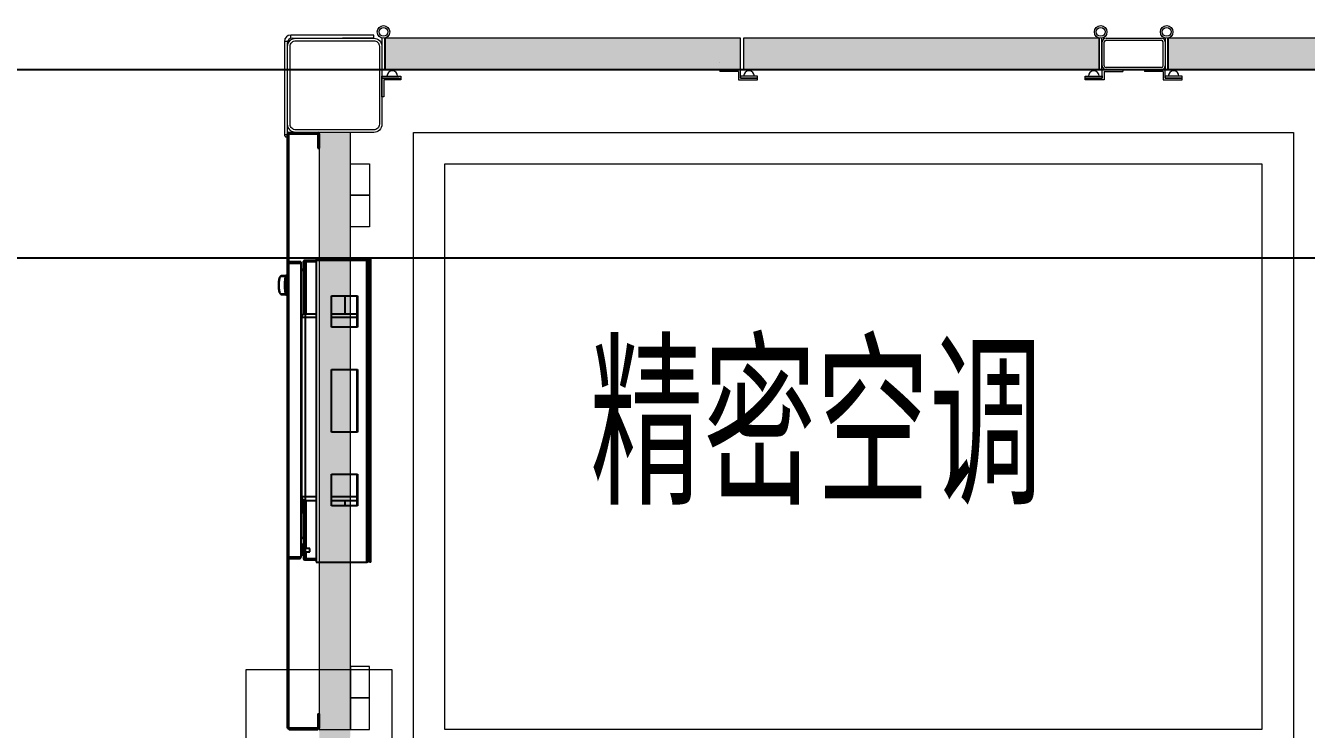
# Model space of a CAD drawing. Extents: x 758840 to 1108724, y -102573 to 143521.
# Drawn here: x 793771 to 795809, y 66682 to 67803 of the extents above; entities that cross this region are included whole.
import ezdxf

# ---------------------------------------------------------------- set-up
doc = ezdxf.new("R2010")
doc.units = 0
doc.header["$LTSCALE"] = 1000
doc.header["$MEASUREMENT"] = 0
doc.linetypes.add('DASHDOT', pattern=[1, 0.5, -0.25, 0, -0.25])
for name, color, linetype in [('02电气-设备', 255, 'Continuous'), ('02电气-设备基础', 252, 'Continuous'), ('DX', 3, 'DASHDOT'), ('LWIRE', 1, 'Continuous'), ('空调标注', 3, 'Continuous'), ('钢构CAD-槽钢', 4, 'Continuous')]:
    doc.layers.add(name, color=color, linetype=linetype)
doc.layers.add('细实线', color=3, linetype='Continuous', lineweight=5)
doc.styles.get("Standard").update_dxf_attribs({"font": 'gbenor.shx', "bigfont": 'gbcbig.shx'})

# ---------------------------------------------------------------- blocks, each defined once
blk = doc.blocks.new('40KW CRAC-1')
at = {"layer": 'DX', "linetype": 'ByBlock', "lineweight": 13}
for points in [[(-1400, 0), (-1400, 1000), (0, 1000), (0, 0)], [(-1350, 50), (-1350, 950), (-50, 950), (-50, 50)]]:
    blk.add_lwpolyline(points, close=True, dxfattribs=at)
at = {"layer": 'LWIRE', "lineweight": -3}
blk.add_text('精密空调', height=250, dxfattribs=at).set_placement((-1118.9, 407.3))
blk = doc.blocks.new('A$C37F338BB')
at = {"color": 0, "lineweight": 15}
blk.add_lwpolyline([(0, 50), (30, 50), (30, 0), (0, 0)], close=True, dxfattribs=at)
blk = doc.blocks.new('332525')
at = {"color": 0, "lineweight": 15}
for p, q in [((1935745.8, 679933.7), (1935745.8, 679960.7)), ((1935745.8, 679960.7), (1935748.8, 679960.7)), ((1935748.8, 679960.7), (1935748.8, 679930.7)), ((1935718.8, 679933.7), (1935745.8, 679933.7)), ((1935718.8, 679930.7), (1935718.8, 679933.7)), ((1935748.8, 679930.7), (1935718.8, 679930.7)), ((1935748.8, 679930.7), (1935745.8, 679930.7)), ((1935748.8, 679933.7), (1935748.8, 679930.7))]:
    blk.add_line(p, q, dxfattribs=at)
blk = doc.blocks.new('BD4-PAL0101-LVPM-05')
at = {"ltscale": 5}
h = blk.add_hatch(dxfattribs=at)
h.set_pattern_fill('隔热材料01', color=8, scale=80, angle=45)
h.set_pattern_definition([(315, (1.005, -51.474), (28.28427125, 28.28427125), [4.0142, -35.9858]), (315, (-20.185, -72.664), (28.28427125, 28.28427125), [4.0142, -35.9858]), (135, (13.44, -77.425), (-28.28427125, -28.28427125), [4.0142, -35.9858]), (135, (5.767, -85.1), (-28.28427125, -28.28427125), [4.0142, -35.9858]), (225, (28.298, -71.66), (28.28427125, -28.28427125), [40.0194, 0.0194]), (180, (18.983, -78.135), (-28.2842, 28.2842), [3.4144, -53.1542]), (161.56505, (43.853, -49.85), (-28.284169758, 28.28429741), [2.244, -87.1988]), (161.56505, (15.569, -78.135), (-28.284169758, 28.28429741), [2.244, -87.1988]), (198.43495, (51.525, -48.43), (-28.28429741, 28.28416976), [4.488, -84.9548]), (198.43495, (23.24, -76.716), (-28.28429741, 28.28416976), [4.488, -84.9548]), (108.43495, (38.886, -46.303), (-28.28429741, 28.284169758), [21.3712, -68.0716]), (108.43495, (10.602, -74.587), (-28.28429741, 28.284169758), [21.3712, -68.0716]), (161.56505, (29.29, -23.19), (-28.284169758, 28.28429741), [2.244, -87.1988]), (161.56505, (1.005, -51.474), (-28.284169758, 28.28429741), [2.244, -87.1988]), (180, (-1.124, -50.765), (-28.2842, 28.2842), [3.4144, -53.1542]), (198.43495, (23.746, -22.48), (-28.28429741, 28.28416976), [4.488, -84.9548]), (198.43495, (-4.538, -50.765), (-28.28429741, 28.28416976), [4.488, -84.9548]), (90, (-20.894, -70.535), (-28.2842, 28.2842), [3.4144, -53.1542]), (108.43495, (8.1, -44.38), (-28.28429741, 28.284169758), [2.244, -87.1988]), (108.43495, (-20.185, -72.664), (-28.28429741, 28.284169758), [2.244, -87.1988]), (71.56505, (7.39, -38.836), (-28.28416976, 28.28429741), [4.488, -84.9548]), (71.56505, (-20.894, -67.12), (-28.28416976, 28.28429741), [4.488, -84.9548]), (161.56505, (31.212, -53.976), (-28.284169758, 28.28429741), [21.3712, -68.0716]), (161.56505, (2.928, -82.26), (-28.284169758, 28.28429741), [21.3712, -68.0716]), (90, (6.476, -90.642), (-28.2842, 28.2842), [3.4144, -53.1542]), (108.43495, (34.76, -58.943), (-28.28429741, 28.284169758), [2.244, -87.1988]), (108.43495, (6.476, -87.228), (-28.28429741, 28.284169758), [2.244, -87.1988]), (71.56505, (33.34, -66.615), (-28.28416976, 28.28429741), [4.488, -84.9548]), (71.56505, (5.057, -94.9), (-28.28416976, 28.28429741), [4.488, -84.9548])])
h.paths.add_polyline_path([(8308888.6, -4141711.1), (8309454.1, -4141711.1), (8309454.1, -4141661.1), (8308888.6, -4141661.1)])
h.paths.add_polyline_path([(8308318.1, -4141711.1), (8308883.6, -4141711.1), (8308883.6, -4141661.1), (8308318.1, -4141661.1)])
h.paths.add_polyline_path([(8310456.6, -4141661.1), (8309564.1, -4141661.1), (8309564.1, -4141711.1), (8310456.6, -4141711.1)])
h.paths.add_polyline_path([(8311354.1, -4141661.1), (8310461.6, -4141661.1), (8310461.6, -4141711.1), (8311354.1, -4141711.1)])
h.paths.add_polyline_path([(8311464.1, -4141711.1), (8312356.6, -4141711.1), (8312356.6, -4141661.1), (8311464.1, -4141661.1)])
h.paths.add_polyline_path([(8312361.6, -4141661.1), (8312361.6, -4141711.1), (8313254.1, -4141711.1), (8313254.1, -4141661.1)])
h.paths.add_polyline_path([(8314456.6, -4141661.1), (8313364.1, -4141661.1), (8313364.1, -4141711.1), (8314456.6, -4141711.1)])
h.paths.add_polyline_path([(8314461.6, -4141661.1), (8314461.6, -4141711.1), (8315554.1, -4141711.1), (8315554.1, -4141661.1)])
h.paths.add_polyline_path([(8316861.6, -4141661.1), (8315664.1, -4141661.1), (8315664.1, -4141711.1), (8316861.6, -4141711.1)])
h.paths.add_polyline_path([(8316866.6, -4141661.1), (8316866.6, -4141711.1), (8318064.1, -4141711.1), (8318064.1, -4141661.1)])
h.paths.add_polyline_path([(8319466.6, -4141661.1), (8318174.1, -4141661.1), (8318174.1, -4141711.1), (8319466.6, -4141711.1)])
h.paths.add_polyline_path([(8319471.6, -4141661.1), (8319471.6, -4141711.1), (8320764.1, -4141711.1), (8320764.1, -4141661.1)])
h.paths.add_polyline_path([(8320874.1, -4141661.1), (8321714.1, -4141661.1), (8321714.1, -4141711.1), (8320874.1, -4141711.1)])
h = blk.add_hatch(dxfattribs=at)
h.set_pattern_fill('隔热材料01', color=8, scale=80, angle=225)
h.set_pattern_definition([(135, (16630031.106, -8273960.625), (-28.28427125, -28.28427125), [4.0142, -35.9858]), (135, (16630052.296, -8273939.435), (-28.28427125, -28.28427125), [4.0142, -35.9858]), (315, (16630018.67, -8273934.673), (28.28427125, 28.28427125), [4.0142, -35.9858]), (315, (16630026.344, -8273927), (28.28427125, 28.28427125), [4.0142, -35.9858]), (45, (16630003.813, -8273940.44), (-28.28427125, 28.28427125), [40.0194, 0.0194]), (360, (16630013.128, -8273933.964), (28.2842, -28.2842), [3.4144, -53.1542]), (341.56505, (16629988.258, -8273962.248), (28.284169758, -28.28429741), [2.244, -87.1988]), (341.56505, (16630016.542, -8273933.964), (28.284169758, -28.28429741), [2.244, -87.1988]), (18.43495, (16629980.586, -8273963.667), (28.28429741, -28.28416976), [4.488, -84.9548]), (18.43495, (16630008.87, -8273935.383), (28.28429741, -28.28416976), [4.488, -84.9548]), (288.43495, (16629993.225, -8273965.796), (28.28429741, -28.284169758), [21.3712, -68.0716]), (288.43495, (16630021.51, -8273937.512), (28.28429741, -28.284169758), [21.3712, -68.0716]), (341.56505, (16630002.822, -8273988.909), (28.284169758, -28.28429741), [2.244, -87.1988]), (341.56505, (16630031.106, -8273960.625), (28.284169758, -28.28429741), [2.244, -87.1988]), (360, (16630033.235, -8273961.334), (28.2842, -28.2842), [3.4144, -53.1542]), (18.43495, (16630008.365, -8273989.62), (28.28429741, -28.28416976), [4.488, -84.9548]), (18.43495, (16630036.65, -8273961.334), (28.28429741, -28.28416976), [4.488, -84.9548]), (270, (16630053.005, -8273941.564), (28.2842, -28.2842), [3.4144, -53.1542]), (288.43495, (16630024.011, -8273967.719), (28.28429741, -28.284169758), [2.244, -87.1988]), (288.43495, (16630052.296, -8273939.435), (28.28429741, -28.284169758), [2.244, -87.1988]), (251.56505, (16630024.72, -8273973.262), (28.28416976, -28.28429741), [4.488, -84.9548]), (251.56505, (16630053.005, -8273944.978), (28.28416976, -28.28429741), [4.488, -84.9548]), (341.56505, (16630000.899, -8273958.122), (28.284169758, -28.28429741), [21.3712, -68.0716]), (341.56505, (16630029.183, -8273929.838), (28.284169758, -28.28429741), [21.3712, -68.0716]), (270, (16630025.635, -8273921.457), (28.2842, -28.2842), [3.4144, -53.1542]), (288.43495, (16629997.35, -8273953.155), (28.28429741, -28.284169758), [2.244, -87.1988]), (288.43495, (16630025.635, -8273924.871), (28.28429741, -28.284169758), [2.244, -87.1988]), (251.56505, (16629998.77, -8273945.483), (28.28416976, -28.28429741), [4.488, -84.9548]), (251.56505, (16630027.054, -8273917.2), (28.28416976, -28.28429741), [4.488, -84.9548])])
edge = h.paths.add_edge_path()
edge.add_line((8308263.1, -4142761.1), (8308263.1, -4141811.1))
edge.add_line((8308213.1, -4141811.1), (8308213.1, -4142761.1))
edge.add_line((8308263.1, -4143861.1), (8308263.1, -4144701.1))
edge.add_line((8308213.1, -4144701.1), (8308213.1, -4143861.1))
at = {"linetype": 'ByBlock', "lineweight": 15}
for p, q in [((8308168.1, -4141661.4), (8308168.1, -4141656.1)), ((8308300.1, -4141656.1), (8308168.1, -4141656.1)), ((8308163.3, -4141666.1), (8308158.1, -4141666.1)), ((8308163.1, -4141818.1), (8308163.1, -4141668.1)), ((8308170.1, -4141661.1), (8308175.7, -4141661.1)), ((8308883.6, -4141661.1, 0), (8308318.1, -4141661.1, 0)), ((8308318.1, -4141661.1, 0), (8308318.1, -4141711.1, 0)), ((8308883.6, -4141711.1, 0), (8308883.6, -4141661.1, 0)), ((8309454.1, -4141661.1, 0), (8308888.6, -4141661.1, 0)), ((8308888.6, -4141661.1, 0), (8308888.6, -4141711.1, 0)), ((8309454.1, -4141711.1, 0), (8309454.1, -4141661.1, 0)), ((8310456.6, -4141661.1), (8309564.1, -4141661.1)), ((8309564.1, -4141661.1), (8309564.1, -4141711.1)), ((8308318.1, -4141711.1, 0), (8308883.6, -4141711.1, 0)), ((8308888.6, -4141711.1, 0), (8309454.1, -4141711.1, 0)), ((8309564.1, -4141711.1), (8310456.6, -4141711.1)), ((8308313.1, -4141764.8), (8308313.4, -4141765.1)), ((8308313.1, -4141791.8), (8308313.4, -4141792.1)), ((8308163.1, -4141815.1), (8308158.1, -4141815.1)), ((8308161.1, -4141818.1), (8308163.1, -4141818.1))]:
    blk.add_line(p, q, dxfattribs=at)
at = {"lineweight": 15}
for p, q in [((8308300.1, -4141661.1), (8308300.1, -4141656.1)), ((8308313.6, -4141711.1), (8308313.6, -4141660.9)), ((8308317.6, -4141711.1), (8308317.6, -4141660.9)), ((8309454.6, -4141711.1, 0), (8309454.6, -4141660.9, 0)), ((8309458.6, -4141711.1, 0), (8309458.6, -4141660.9, 0)), ((8309555.9, -4141705.1, 0), (8309555.9, -4141667.1, 0)), ((8309559.6, -4141711.1, 0), (8309559.6, -4141660.9, 0)), ((8309563.6, -4141711.1, 0), (8309563.6, -4141660.9, 0)), ((8308313.6, -4141711.1), (8308317.6, -4141711.1)), ((8308883.6, -4141711.1, 0), (8308850.6, -4141711.1, 0)), ((8308850.6, -4141711.1, 0), (8308850.6, -4141714.1, 0)), ((8308880.6, -4141714.1, 0), (8308850.6, -4141714.1, 0)), ((8308880.6, -4141714.1, 0), (8308880.6, -4141727.6, 0)), ((8308883.6, -4141724.6, 0), (8308883.6, -4141711.1, 0)), ((8309454.6, -4141711.1, 0), (8309458.6, -4141711.1, 0)), ((8309459.1, -4141724.6, 0), (8309459.1, -4141711.1, 0)), ((8309459.1, -4141711.1, 0), (8309492.1, -4141711.1, 0)), ((8309462.1, -4141714.1, 0), (8309462.1, -4141727.6, 0)), ((8309462.1, -4141714.1, 0), (8309492.1, -4141714.1, 0)), ((8309492.1, -4141711.1, 0), (8309492.1, -4141714.1, 0)), ((8309559.1, -4141711.1, 0), (8309526.1, -4141711.1, 0)), ((8309526.1, -4141711.1, 0), (8309526.1, -4141714.1, 0)), ((8309556.1, -4141714.1, 0), (8309526.1, -4141714.1, 0)), ((8309556.1, -4141714.1, 0), (8309556.1, -4141727.6, 0)), ((8309559.1, -4141724.6, 0), (8309559.1, -4141711.1, 0)), ((8309559.6, -4141711.1, 0), (8309563.6, -4141711.1, 0)), ((8308313.1, -4141724.6), (8308313.1, -4141721.6)), ((8308313.1, -4141721.6), (8308343.1, -4141721.6)), ((8308313.1, -4141724.6), (8308340.1, -4141724.6)), ((8308340.1, -4141724.6), (8308313.1, -4141724.6)), ((8308343.1, -4141721.6), (8308343.1, -4141724.6)), ((8308880.6, -4141724.6, 0), (8308880.6, -4141727.6, 0)), ((8308880.6, -4141727.6, 0), (8308910.6, -4141727.6, 0)), ((8308880.6, -4141727.6, 0), (8308883.6, -4141727.6, 0)), ((8308883.6, -4141720.7, 0), (8308883.6, -4141724.6, 0)), ((8308910.6, -4141721.6, 0), (8308883.6, -4141721.6, 0)), ((8308910.6, -4141724.6, 0), (8308883.6, -4141724.6, 0)), ((8308883.6, -4141724.6, 0), (8308910.6, -4141724.6, 0)), ((8308910.6, -4141724.6, 0), (8308910.6, -4141721.6, 0)), ((8308910.6, -4141727.6, 0), (8308910.6, -4141724.6, 0)), ((8309432.1, -4141724.6, 0), (8309432.1, -4141721.6, 0)), ((8309432.1, -4141721.6, 0), (8309459.1, -4141721.6, 0)), ((8309432.1, -4141724.6, 0), (8309459.1, -4141724.6, 0)), ((8309432.1, -4141727.6, 0), (8309432.1, -4141724.6, 0)), ((8309459.1, -4141724.6, 0), (8309432.1, -4141724.6, 0)), ((8309462.1, -4141727.6, 0), (8309432.1, -4141727.6, 0)), ((8309459.1, -4141720.8, 0), (8309459.1, -4141724.6, 0)), ((8309462.1, -4141727.6, 0), (8309459.1, -4141727.6, 0)), ((8309462.1, -4141724.6, 0), (8309462.1, -4141727.6, 0)), ((8309556.1, -4141724.6, 0), (8309556.1, -4141727.6, 0)), ((8309556.1, -4141727.6, 0), (8309586.1, -4141727.6, 0)), ((8309556.1, -4141727.6, 0), (8309559.1, -4141727.6, 0)), ((8309559.1, -4141720.8, 0), (8309559.1, -4141724.6, 0)), ((8309586.1, -4141721.6, 0), (8309559.1, -4141721.6, 0)), ((8309586.1, -4141724.6, 0), (8309559.1, -4141724.6, 0)), ((8309559.1, -4141724.6, 0), (8309586.1, -4141724.6, 0)), ((8309586.1, -4141724.6, 0), (8309586.1, -4141721.6, 0)), ((8309586.1, -4141727.6, 0), (8309586.1, -4141724.6, 0)), ((8308263.1, -4141811.1), (8308213.1, -4141811.1)), ((8308213.1, -4141811.1), (8308213.1, -4142761.1)), ((8308263.1, -4141811.1), (8308213.1, -4141811.1)), ((8308213.1, -4141811.1), (8308213.1, -4142011.1)), ((8308263.1, -4142761.1), (8308263.1, -4141811.1)), ((8308263.1, -4142011.1), (8308263.1, -4141811.1)), ((8308213.1, -4142011.1), (8308263.1, -4142011.1)), ((8308329.3, -4142666.5), (8308096.8, -4142666.5)), ((8308096.8, -4142666.5), (8308096.8, -4143861.1)), ((8308329.3, -4143861.1), (8308329.3, -4142666.5)), ((8308213.1, -4142761.1), (8308263.1, -4142761.1))]:
    blk.add_line(p, q, dxfattribs=at)
at = {"linetype": 'Continuous', "lineweight": 15}
blk.add_line((8308850.8, -4141699.6, 0), (8308850.8, -4141699.6, 0), dxfattribs=at)
at = {"linetype": 'Continuous', "lineweight": 25}
for p, q in [((8308163.1, -4142758.9), (8308163.1, -4141813.3)), ((8308163.1, -4142017.1), (8308163.1, -4141813.3)), ((8308165.1, -4142758.9), (8308165.1, -4141813.3)), ((8308165.1, -4142017.1), (8308165.1, -4141813.3)), ((8308165.3, -4141811.1), (8308210.9, -4141811.1)), ((8308165.3, -4141811.1), (8308210.9, -4141811.1)), ((8308165.3, -4141813.1), (8308210.9, -4141813.1)), ((8308165.3, -4141813.1), (8308210.9, -4141813.1)), ((8308211.1, -4141813.3), (8308211.1, -4141836.1)), ((8308211.1, -4141813.3), (8308211.1, -4141836.1)), ((8308213.1, -4141813.3), (8308213.1, -4141836.1)), ((8308213.1, -4141813.3), (8308213.1, -4141836.1)), ((8308211.1, -4141836.1), (8308213.1, -4141836.1)), ((8308211.1, -4141836.1), (8308213.1, -4141836.1)), ((8308165.1, -4142017.1), (8308163.1, -4142017.1)), ((8308165.1, -4142019.1), (8308163.1, -4142019.1)), ((8308163.1, -4142019.1), (8308163.1, -4142487.1)), ((8308184.1, -4142017.1), (8308165.1, -4142017.1)), ((8308165.1, -4142018.6), (8308184.1, -4142018.6)), ((8308165.1, -4142487.1), (8308165.1, -4142019.1)), ((8308165.1, -4142019.1), (8308184.1, -4142019.1)), ((8308184.1, -4142017.1), (8308184.1, -4142018.6)), ((8308184.1, -4142019.1), (8308184.1, -4142487.1)), ((8308188.3, -4142016.8), (8308188.3, -4142016.6)), ((8308188.3, -4142016.6), (8308188.3, -4142016.6)), ((8308188.3, -4142028.4), (8308188.3, -4142016.8)), ((8308189.5, -4142016.6), (8308190, -4142016.6)), ((8308189.5, -4142028.4), (8308189.5, -4142016.8)), ((8308190.1, -4142019.2), (8308189.5, -4142019.2)), ((8308190.1, -4142019.3), (8308189.5, -4142019.2)), ((8308189.7, -4142022.3), (8308189.5, -4142023.9)), ((8308190.1, -4142022.4), (8308189.7, -4142022.3)), ((8308190.3, -4142015.1), (8308190, -4142015.1)), ((8308190, -4142016.3), (8308190.3, -4142016.3)), ((8308208.3, -4142016.6), (8308190, -4142016.6)), ((8308190, -4142016.6), (8308190, -4142019.2)), ((8308190.1, -4142099.7), (8308190.1, -4142018.8)), ((8308190.1, -4142018.8), (8308191.3, -4142018.8)), ((8308208.3, -4142015.1), (8308190.3, -4142015.1)), ((8308190.3, -4142015.1), (8308190.3, -4142016.3)), ((8308190.3, -4142016.3), (8308208.3, -4142016.3)), ((8308191.3, -4142018.8), (8308191.8, -4142018.8)), ((8308191.3, -4142099.6), (8308191.3, -4142018.8)), ((8308193.8, -4142016.8), (8308191.8, -4142018.8)), ((8308191.8, -4142018.8), (8308191.8, -4142099.6)), ((8308208.3, -4142016.8), (8308193.8, -4142016.8)), ((8308206.3, -4142016.6), (8308206.3, -4142016.3)), ((8308208.3, -4142011.1), (8308208.3, -4142014.1)), ((8308208.3, -4142011.1), (8308289.3, -4142011.1)), ((8308208.3, -4142014.1), (8308289.3, -4142014.1)), ((8308208.3, -4142014.1), (8308208.3, -4142495.1)), ((8308289.3, -4142014.1), (8308289.3, -4142011.1)), ((8308289.3, -4142044.1), (8308289.3, -4142014.1)), ((8308293.1, -4142016.1), (8308289.3, -4142016.1)), ((8308289.3, -4142489.1), (8308289.3, -4142017.1)), ((8308291.3, -4142490.1), (8308291.3, -4142016.1)), ((8308293.1, -4142011.1), (8308293.1, -4142495.1)), ((8308295.5, -4142011.1), (8308293.1, -4142011.1)), ((8308295.5, -4142495.1), (8308295.5, -4142011.1)), ((8308160, -4142038.9), (8308154.1, -4142039.1)), ((8308154.1, -4142039.2), (8308155.6, -4142039.1)), ((8308154.2, -4142039.1), (8308154.1, -4142039.2)), ((8308154.1, -4142039.7), (8308159.8, -4142039.6)), ((8308155.6, -4142039.1), (8308160, -4142039)), ((8308159.8, -4142039.6), (8308159.8, -4142039.6)), ((8308159.8, -4142039.6), (8308159.8, -4142068.6)), ((8308160, -4142038.9), (8308160, -4142039)), ((8308160.7, -4142038.6), (8308160.7, -4142069.6)), ((8308161.5, -4142038.6), (8308160.7, -4142038.6)), ((8308161.5, -4142038.6), (8308161.5, -4142069.6)), ((8308163.1, -4142040.1), (8308162.5, -4142040.1)), ((8308184.1, -4142028.9), (8308187.8, -4142028.9)), ((8308184.1, -4142030.1), (8308187.8, -4142030.1)), ((8308189.5, -4142030.1), (8308187.8, -4142030.1)), ((8308187.8, -4142030.1), (8308187.8, -4142100.6)), ((8308188.3, -4142030.1), (8308188.3, -4142030)), ((8308189.5, -4142030.1), (8308189.5, -4142028.4)), ((8308189.5, -4142028.4), (8308190.1, -4142028.5)), ((8308190.1, -4142029.2), (8308189.5, -4142029.2)), ((8308189.5, -4142099.8), (8308189.5, -4142030.1)), ((8308190, -4142043.1), (8308190, -4142099.7)), ((8308291.3, -4142044.1), (8308289.3, -4142044.1)), ((8308150.4, -4142066), (8308150.8, -4142067)), ((8308159.8, -4142068.6), (8308154.1, -4142068.5)), ((8308155.6, -4142069), (8308154.1, -4142069)), ((8308154.1, -4142069), (8308154.2, -4142069.1)), ((8308154.1, -4142069.1), (8308160, -4142069.3)), ((8308160, -4142069.2), (8308155.6, -4142069)), ((8308159.8, -4142068.6), (8308159.8, -4142068.6)), ((8308160, -4142069.2), (8308160, -4142069.3)), ((8308160.7, -4142069.6), (8308161.5, -4142069.6)), ((8308162.5, -4142068.1), (8308163.1, -4142068.1)), ((8308233.1, -4142071.1), (8308274.3, -4142071.1)), ((8308233.1, -4142121.1), (8308233.1, -4142071.1)), ((8308254.3, -4142071.1), (8308254.3, -4142099.6)), ((8308273.1, -4142071.1), (8308273.1, -4142121.1)), ((8308274.3, -4142071.1), (8308274.3, -4142121.1)), ((8308191.1, -4142099.6), (8308208.3, -4142099.6)), ((8308191.1, -4142099.6), (8308191.1, -4142101.4)), ((8308191.1, -4142101.4), (8308191.1, -4142105.6)), ((8308233.1, -4142099.6), (8308273.1, -4142099.6)), ((8308185.1, -4142105.6), (8308185.1, -4142417.6)), ((8308191.1, -4142105.6), (8308185.1, -4142105.6)), ((8308208.3, -4142105.6), (8308191.1, -4142105.6)), ((8308191.1, -4142105.6), (8308191.1, -4142417.6)), ((8308273.1, -4142105.6), (8308233.1, -4142105.6)), ((8308274.3, -4142121.1), (8308233.1, -4142121.1)), ((8308233.1, -4142288.1), (8308233.1, -4142188.1)), ((8308233.1, -4142188.1), (8308274.3, -4142188.1)), ((8308273.1, -4142188.1), (8308273.1, -4142288.1)), ((8308274.3, -4142188.1), (8308274.3, -4142288.1)), ((8308274.3, -4142288.1), (8308233.1, -4142288.1)), ((8308233.1, -4142405.1), (8308233.1, -4142355.1)), ((8308233.1, -4142355.1), (8308274.3, -4142355.1)), ((8308273.1, -4142355.1), (8308273.1, -4142405.1)), ((8308274.3, -4142355.1), (8308274.3, -4142405.1)), ((8308185.1, -4142390.6), (8308191.1, -4142390.6)), ((8308187.8, -4142395.6), (8308187.8, -4142456.1)), ((8308189.5, -4142456.1), (8308189.5, -4142396.4)), ((8308190, -4142396.5), (8308190, -4142471.4)), ((8308190.1, -4142471.4), (8308190.1, -4142396.5)), ((8308191.1, -4142390.6), (8308208.3, -4142390.6)), ((8308191.1, -4142390.6), (8308191.1, -4142394.8)), ((8308191.1, -4142394.8), (8308191.1, -4142396.6)), ((8308191.1, -4142396.6), (8308208.3, -4142396.6)), ((8308191.3, -4142471.5), (8308191.3, -4142396.6)), ((8308191.8, -4142396.6), (8308191.8, -4142473.3)), ((8308233.1, -4142390.6), (8308273.1, -4142390.6)), ((8308233.1, -4142396.6), (8308273.1, -4142396.6)), ((8308274.3, -4142405.1), (8308233.1, -4142405.1)), ((8308254.3, -4142396.6), (8308254.3, -4142405.1)), ((8308187.8, -4142456.1), (8308184.1, -4142456.1)), ((8308187.8, -4142457.3), (8308184.1, -4142457.3)), ((8308186.8, -4142466.8), (8308184.1, -4142466.8)), ((8308184.1, -4142469.3), (8308185.8, -4142469.3)), ((8308185.8, -4142469.3), (8308185.8, -4142468.3)), ((8308188.3, -4142468.3), (8308185.8, -4142468.3)), ((8308185.8, -4142482.8), (8308185.8, -4142469.3)), ((8308185.8, -4142469.3), (8308188.3, -4142469.3)), ((8308187.8, -4142456.1), (8308189.5, -4142456.1)), ((8308188.3, -4142456.2), (8308188.3, -4142456.1)), ((8308188.3, -4142457.8), (8308188.3, -4142489.4)), ((8308189.5, -4142457.8), (8308189.5, -4142456.1)), ((8308189.5, -4142489.4), (8308189.5, -4142457.8)), ((8308191.2, -4142471.4), (8308189.5, -4142471.4)), ((8308191.2, -4142480.1), (8308191.2, -4142471.4)), ((8308191.5, -4142471.7), (8308191.2, -4142471.4)), ((8308289.3, -4142462.1), (8308291.3, -4142462.1)), ((8308289.3, -4142495.1), (8308289.3, -4142462.1)), ((8308163.1, -4142487.1), (8308165.1, -4142487.1)), ((8308163.1, -4142758.9), (8308163.1, -4142489.1)), ((8308184.1, -4142487.1), (8308165.1, -4142487.1)), ((8308182.1, -4142487.6), (8308165.1, -4142487.6)), ((8308165.1, -4142489.1), (8308182.1, -4142489.1)), ((8308165.1, -4142758.9), (8308165.1, -4142489.1)), ((8308181.1, -4142487.6), (8308181.1, -4142487.1)), ((8308185.8, -4142482.8), (8308185.8, -4142483.8)), ((8308185.8, -4142482.8), (8308188.3, -4142482.8)), ((8308188.3, -4142483.8), (8308185.8, -4142483.8)), ((8308188.3, -4142489.6), (8308188.3, -4142489.4)), ((8308188.3, -4142489.6), (8308188.3, -4142489.6)), ((8308189.5, -4142480.1), (8308191.2, -4142480.1)), ((8308189.5, -4142489.6), (8308190, -4142489.6)), ((8308190, -4142480.1), (8308190, -4142489.6)), ((8308190, -4142489.6), (8308208.3, -4142489.6)), ((8308190.3, -4142489.9), (8308190, -4142489.9)), ((8308190.3, -4142491.1), (8308190, -4142491.1)), ((8308190.1, -4142487.4), (8308190.1, -4142480.1)), ((8308191.3, -4142487.4), (8308190.1, -4142487.4)), ((8308208.3, -4142489.9), (8308190.3, -4142489.9)), ((8308190.3, -4142489.9), (8308190.3, -4142491.1)), ((8308190.3, -4142491.1), (8308208.3, -4142491.1)), ((8308191.2, -4142480.1), (8308191.5, -4142479.8)), ((8308191.3, -4142487.4), (8308191.3, -4142480)), ((8308191.3, -4142487.4), (8308191.8, -4142487.4)), ((8308191.5, -4142479.8), (8308191.5, -4142471.7)), ((8308198.4, -4142473.3), (8308191.5, -4142473.3)), ((8308191.5, -4142478.3), (8308198.4, -4142478.3)), ((8308191.8, -4142478.3), (8308191.8, -4142487.4)), ((8308191.8, -4142487.4), (8308193.8, -4142489.4)), ((8308193.8, -4142489.4), (8308208.3, -4142489.4)), ((8308198.4, -4142475.8), (8308198.4, -4142473.3)), ((8308198.4, -4142478.3), (8308198.4, -4142475.8)), ((8308206.3, -4142489.9), (8308206.3, -4142489.6)), ((8308289.3, -4142490.1), (8308293.1, -4142490.1)), ((8308208.3, -4142495.1), (8308289.3, -4142495.1)), ((8308295.5, -4142495.1), (8308293.1, -4142495.1)), ((8308211.1, -4142736.1), (8308213.1, -4142736.1)), ((8308211.1, -4142736.1), (8308211.1, -4142758.9)), ((8308213.1, -4142736.1), (8308213.1, -4142758.9)), ((8308210.9, -4142759.1), (8308165.3, -4142759.1)), ((8308165.3, -4142761.1), (8308210.9, -4142761.1)), ((8308210.9, -4142761.1), (8308165.3, -4142761.1))]:
    blk.add_line(p, q, dxfattribs=at)
at = {"lineweight": -3}
blk.add_line((8308165.1, -4142489.1), (8308163.1, -4142489.1), dxfattribs=at)
at = {"linetype": 'Continuous', "lineweight": 25, "flags": 128}
for points in [[(8308189.5, -4142019.2), (8308189.6, -4142019.3), (8308189.7, -4142019.4), (8308189.8, -4142019.7), (8308189.9, -4142020.1), (8308189.9, -4142020.6), (8308189.9, -4142021.1), (8308189.8, -4142021.7), (8308189.7, -4142022.3)], [(8308190.1, -4142043), (8308189.8, -4142043.3), (8308189.4, -4142043.6)], [(8308171.3, -4142487.6), (8308169.9, -4142487.4), (8308169, -4142487.1)]]:
    blk.add_lwpolyline(points, dxfattribs=at)
at = {"lineweight": 15}
for points in [[(8308293.1, -4142661.1), (8308263.1, -4142661.1), (8308263.1, -4142711.1), (8308293.1, -4142711.1)], [(8308293.1, -4142711.1), (8308263.1, -4142711.1), (8308263.1, -4142761.1), (8308293.1, -4142761.1)]]:
    blk.add_lwpolyline(points, close=True, dxfattribs=at)
for centre, radius in [((8308315.6, -4141651.1), 10), ((8308315.6, -4141651.1), 7), ((8309456.6, -4141651.1, 0), 10), ((8309456.6, -4141651.1, 0), 7), ((8309561.6, -4141651.1, 0), 10), ((8309561.6, -4141651.1, 0), 7)]:
    blk.add_circle(centre, radius, dxfattribs=at)
at = {"linetype": 'ByBlock', "lineweight": 15}
for centre, radius, start, end in [((8308168.1, -4141666.1), 10, 90, 180), ((8308170.1, -4141668.1), 7, 90, 180), ((8308161.1, -4141815.1), 3, 180, 270)]:
    blk.add_arc(centre, radius, start, end, dxfattribs=at)
at = {"lineweight": 15}
for centre in [(8308329.6, -4141721.6), (8308897.1, -4141721.6, 0), (8309445.6, -4141721.6, 0), (8309572.6, -4141721.6, 0)]:
    blk.add_arc(centre, 8.49, 0, 180, dxfattribs=at)
at = {"linetype": 'Continuous', "lineweight": 25}
for centre, radius, start, end in [((8308165.3, -4141813.3), 2.2, 90, 180), ((8308165.3, -4141813.3), 2.2, 90, 180), ((8308165.3, -4141813.3), 0.2, 90, 180), ((8308165.3, -4141813.3), 0.2, 90, 180), ((8308210.9, -4141813.3), 2.2, 0, 90), ((8308210.9, -4141813.3), 2.2, 0, 90), ((8308210.9, -4141813.3), 0.2, 0, 90), ((8308210.9, -4141813.3), 0.2, 0, 90), ((8308165.1, -4142019.1), 2, 90, 180), ((8308165.1, -4142019.1), 0.5, 90, 180), ((8308190, -4142016.8), 1.7, 90, 180), ((8308190, -4142016.8), 0.5, 90, 180), ((8308289.3, -4142013.1), 2, 270, 90), ((8308160.7, -4142039.6), 1, 90, 134.4171), ((8308161.5, -4142039.6), 1, 0, 90), ((8308187.8, -4142028.4), 0.5, 270, 0), ((8308187.8, -4142028.4), 1.7, 270, 0), ((8308160.7, -4142068.6), 1, 225.5829, 270), ((8308161.5, -4142068.6), 1, 270, 0), ((8308191.1, -4142105.6), 6, 90, 180), ((8308191.1, -4142390.6), 6, 180, 270), ((8308187.8, -4142457.8), 1.7, 0, 90), ((8308187.8, -4142457.8), 0.5, 0, 90), ((8308165.1, -4142487.1), 2, 180, 270), ((8308165.1, -4142487.1), 0.5, 180, 270), ((8308182.1, -4142487.1), 2, 270, 0), ((8308182.1, -4142487.1), 0.5, 270, 0), ((8308190, -4142489.4), 1.7, 180, 270), ((8308190, -4142489.4), 0.5, 180, 270), ((8308289.3, -4142493.1), 2, 270, 90), ((8308165.3, -4142758.9), 2.2, 180, 270), ((8308165.3, -4142758.9), 0.2, 180, 270), ((8308210.9, -4142758.9), 0.2, 270, 0), ((8308210.9, -4142758.9), 2.2, 270, 0)]:
    blk.add_arc(centre, radius, start, end, dxfattribs=at)
for points, knots in [([(8308149, -4142054.1), (8308149, -4142052.1), (8308149.1, -4142048.1), (8308150, -4142044.2), (8308150.4, -4142042.2)], [0, 0, 0, 0, 0.499229, 1, 1, 1, 1]), ([(8308150.9, -4142065.8), (8308150.4, -4142063.9), (8308149.6, -4142060), (8308149.3, -4142054.1), (8308149.6, -4142048.2), (8308150.4, -4142044.3), (8308150.9, -4142042.4)], [0, 0, 0, 0, 0.2500249, 0.5000005, 0.749976, 1, 1, 1, 1]), ([(8308154.1, -4142039.2), (8308153.6, -4142039.3), (8308152.7, -4142039.4), (8308151.5, -4142040.2), (8308150.7, -4142041.2), (8308150.5, -4142041.9), (8308150.4, -4142042.2)], [0, 0, 0, 0, 0.291371, 0.555228, 0.791467, 1, 1, 1, 1]), ([(8308150.9, -4142042.4), (8308150.8, -4142042.4), (8308150.7, -4142042.3), (8308150.6, -4142042.3), (8308150.5, -4142042.3), (8308150.5, -4142042.3), (8308150.4, -4142042.2), (8308150.4, -4142042.2), (8308150.4, -4142042.2)], [0, 0, 0, 0, 0.239839, 0.368614, 0.500073, 0.63148, 0.760265, 1, 1, 1, 1]), ([(8308154.2, -4142039.1), (8308153.9, -4142039.1), (8308153.2, -4142039.2), (8308152.3, -4142039.6), (8308151.5, -4142040.2), (8308151.1, -4142040.7), (8308150.9, -4142041)], [0, 0, 0, 0, 0.238586, 0.489716, 0.746233, 1, 1, 1, 1]), ([(8308150.9, -4142042.4), (8308151, -4142042), (8308151.2, -4142041.3), (8308152, -4142040.5), (8308153, -4142039.9), (8308153.8, -4142039.8), (8308154.1, -4142039.7)], [0, 0, 0, 0, 0.249771, 0.499736, 0.749819, 1, 1, 1, 1]), ([(8308154.1, -4142039.2), (8308154.1, -4142039.2), (8308154.1, -4142039.2), (8308154.1, -4142039.4), (8308154.1, -4142039.5), (8308154.1, -4142039.7), (8308154.1, -4142039.7)], [0, 0, 0, 0, 0.250006, 0.500002, 0.749999, 1, 1, 1, 1]), ([(8308159.8, -4142039.6), (8308159.4, -4142041.1), (8308158.7, -4142044.3), (8308158.1, -4142049.1), (8308157.9, -4142054), (8308158.1, -4142058.9), (8308158.7, -4142063.8), (8308159.4, -4142067), (8308159.8, -4142068.6)], [0, 0, 0, 0, 0.164053, 0.328105, 0.496926, 0.665747, 0.832274, 1, 1, 1, 1]), ([(8308159.8, -4142039.6), (8308159.8, -4142039.5), (8308159.8, -4142039.4), (8308159.8, -4142039.3), (8308159.9, -4142039.3), (8308159.9, -4142039.2), (8308159.9, -4142039.2), (8308160, -4142039.1), (8308160, -4142039.1), (8308160, -4142039), (8308160, -4142039), (8308160, -4142039)], [0, 0, 0, 0, 0.127346, 0.267098, 0.408416, 0.504422, 0.533745, 0.550848, 0.799618, 0.902892, 1, 1, 1, 1]), ([(8308162.5, -4142068.6), (8308162.5, -4142068.5), (8308162.5, -4142068.4), (8308162.5, -4142067.6), (8308162.5, -4142066.3), (8308162.5, -4142064.4), (8308162.5, -4142062.1), (8308162.5, -4142059.5), (8308162.5, -4142056.8), (8308162.5, -4142054.1), (8308162.5, -4142051.4), (8308162.5, -4142048.7), (8308162.5, -4142046.1), (8308162.5, -4142043.8), (8308162.5, -4142041.9), (8308162.5, -4142040.5), (8308162.5, -4142039.7), (8308162.5, -4142039.6), (8308162.5, -4142039.6)], [0, 0, 0, 0, 0.058271, 0.120022, 0.184331, 0.25, 0.315669, 0.379979, 0.441729, 0.5, 0.558271, 0.620021, 0.684331, 0.75, 0.815669, 0.879978, 0.941729, 1, 1, 1, 1]), ([(8308150.4, -4142066), (8308150, -4142064), (8308149.1, -4142060.1), (8308149, -4142056.1), (8308149, -4142054.1)], [0, 0, 0, 0, 0.500776, 1, 1, 1, 1]), ([(8308150.4, -4142066), (8308150.4, -4142066), (8308150.4, -4142065.9), (8308150.5, -4142065.9), (8308150.5, -4142065.9), (8308150.6, -4142065.9), (8308150.7, -4142065.9), (8308150.8, -4142065.8), (8308150.9, -4142065.8)], [0, 0, 0, 0, 0.239736, 0.368522, 0.499927, 0.631387, 0.76016, 1, 1, 1, 1]), ([(8308150.8, -4142067), (8308151, -4142067.3), (8308151.5, -4142068), (8308152.7, -4142068.8), (8308153.6, -4142068.9), (8308154.1, -4142069)], [0, 0, 0, 0, 0.298501, 0.63184, 1, 1, 1, 1]), ([(8308154.1, -4142068.5), (8308153.8, -4142068.4), (8308153, -4142068.3), (8308152, -4142067.7), (8308151.2, -4142066.9), (8308151, -4142066.2), (8308150.9, -4142065.8)], [0, 0, 0, 0, 0.250179, 0.500264, 0.750231, 1, 1, 1, 1]), ([(8308150.9, -4142067.2), (8308151.1, -4142067.5), (8308151.5, -4142068), (8308152.3, -4142068.6), (8308153.2, -4142069), (8308153.9, -4142069.1), (8308154.2, -4142069.1)], [0, 0, 0, 0, 0.253767, 0.510284, 0.761414, 1, 1, 1, 1]), ([(8308154.1, -4142068.5), (8308154.1, -4142068.5), (8308154.1, -4142068.7), (8308154.1, -4142068.8), (8308154.1, -4142069), (8308154.1, -4142069), (8308154.1, -4142069)], [0, 0, 0, 0, 0.25, 0.499994, 0.749996, 1, 1, 1, 1]), ([(8308160, -4142069.2), (8308160, -4142069.2), (8308160, -4142069.2), (8308160, -4142069.1), (8308160, -4142069.1), (8308159.9, -4142069), (8308159.8, -4142068.9), (8308159.8, -4142068.7), (8308159.8, -4142068.7), (8308159.8, -4142068.6)], [0, 0, 0, 0, 0.097423, 0.201002, 0.450505, 0.498819, 0.734668, 0.875259, 1, 1, 1, 1]), ([(8308188.3, -4142468.3), (8308188.2, -4142468.1), (8308188.2, -4142467.8), (8308188, -4142467.3), (8308187.6, -4142467), (8308187.2, -4142466.8), (8308186.9, -4142466.8), (8308186.8, -4142466.8)], [0, 0, 0, 0, 0.234389, 0.428804, 0.623789, 0.807678, 1, 1, 1, 1])]:
    blk.add_open_spline(points, degree=3, knots=knots, dxfattribs=at)
at = {"layer": '空调标注', "linetype": 'ByBlock', "lineweight": 15}
for p, q in [((8308158.1, -4141666.1), (8308158.1, -4141815.1)), ((8308300.1, -4141661.1), (8308250.5, -4141661.1))]:
    blk.add_line(p, q, dxfattribs=at)
at = {"layer": '细实线', "lineweight": 15}
for p, q in [((8309459.1, -4141705.1, 0), (8309459.1, -4141667.1, 0)), ((8309462.3, -4141705.1, 0), (8309462.3, -4141667.1, 0)), ((8309465.1, -4141661.1, 0), (8309553.1, -4141661.1, 0)), ((8309465.1, -4141664.3, 0), (8309553.1, -4141664.3, 0)), ((8309559.1, -4141667.1, 0), (8309559.1, -4141705.1, 0)), ((8309553.1, -4141707.9, 0), (8309465.1, -4141707.9, 0)), ((8309553.1, -4141711.1, 0), (8309465.1, -4141711.1, 0))]:
    blk.add_line(p, q, dxfattribs=at)
for points in [[(8308176.1, -4141661.1), (8308300.1, -4141661.1, -0.414214), (8308313.1, -4141674.1), (8308313.1, -4141798.1, -0.414214), (8308300.1, -4141811.1), (8308176.1, -4141811.1, -0.414214), (8308163.1, -4141798.1), (8308163.1, -4141674.1, -0.414214)], [(8308176.1, -4141665.1), (8308300.1, -4141665.1, -0.414214), (8308309.1, -4141674.1), (8308309.1, -4141798.1, -0.414214), (8308300.1, -4141807.1), (8308176.1, -4141807.1, -0.414214), (8308167.1, -4141798.1), (8308167.1, -4141674.1, -0.414214)]]:
    blk.add_lwpolyline(points, format="xyb", close=True, dxfattribs=at)
for centre, radius, start, end in [((8309465.1, -4141667.1, 0), 6, 90, 180), ((8309465.1, -4141667.1, 0), 2.8, 90, 180), ((8309553.1, -4141667.1, 0), 6, 0, 90), ((8309553.1, -4141667.1, 0), 2.8, 0, 90), ((8309465.1, -4141705.1, 0), 6, 180, 270), ((8309465.1, -4141705.1, 0), 2.8, 180, 270), ((8309553.1, -4141705.1, 0), 6, 270, 0), ((8309553.1, -4141705.1, 0), 2.8, 270, 0)]:
    blk.add_arc(centre, radius, start, end, dxfattribs=at)
at = {"layer": '钢构CAD-槽钢', "linetype": 'ByBlock', "lineweight": 15}
blk.add_line((8308263.1, -4142495.1), (8308213.1, -4142495.1), dxfattribs=at)
at = {"lineweight": 15, "rotation": 180}
blk.add_blockref('332525', (10244061.8, -3461793.9), dxfattribs=at)
at = {"linetype": 'ByBlock', "lineweight": 15}
for p in [(8308263.1, -4141911.1), (8308263.1, -4141961.1)]:
    blk.add_blockref('A$C37F338BB', p, dxfattribs=at)
at = {"layer": '02电气-设备', "color": 5, "ltscale": 5}
blk.add_blockref('40KW CRAC-1', (8309763.1, -4142811.1), dxfattribs=at)

msp = doc.modelspace()

# ---------------------------------------------------------------- linework, layer by layer
at = {"layer": '02电气-设备基础'}
msp.add_lwpolyline([(826754.74, 67432.51), (792096.74, 67432.51), (792096.74, 67732.51), (826754.74, 67732.51)], close=True, dxfattribs=at)

# ---------------------------------------------------------------- block references
at = {"layer": '02电气-设备'}
msp.add_blockref('BD4-PAL0101-LVPM-05', (-7513975.04, 4209443.59), dxfattribs=at)

doc.saveas('drawing.dxf')
